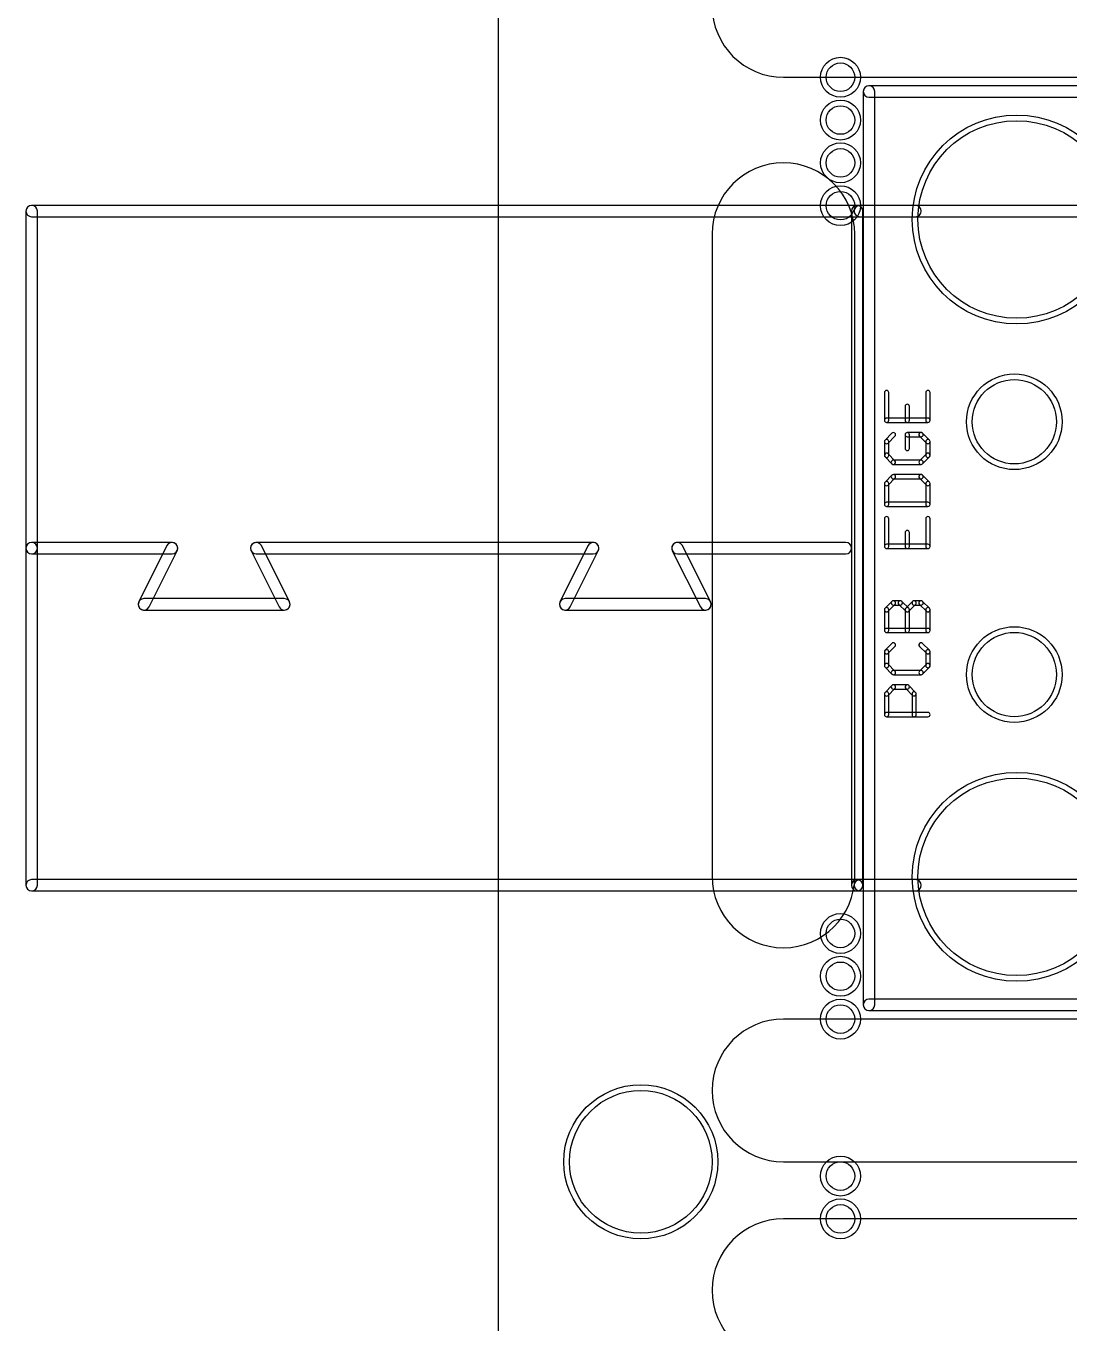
# Model space of a CAD drawing. Extents: x -0.33 to 1.78, y -0.01 to 4.1.
# Drawn here: x -0.331 to 0.4, y 0.887 to 1.796 of the extents above; entities that cross this region are included whole.
import ezdxf

# ---------------------------------------------------------------- set-up
doc = ezdxf.new("R2010")
doc.units = 0
for name, color, linetype in [('1', 22, 'CONTINUOUS'), ('16', 175, 'CONTINUOUS'), ('17', 82, 'CONTINUOUS'), ('20', 7, 'CONTINUOUS'), ('21', 253, 'CONTINUOUS'), ('29', 253, 'CONTINUOUS'), ('30', 253, 'CONTINUOUS'), ('46', 140, 'CONTINUOUS'), ('51', 253, 'CONTINUOUS')]:
    doc.layers.add(name, color=color, linetype=linetype)

# ---------------------------------------------------------------- blocks, each defined once
blk = doc.blocks.new('ROUNDP')
blk.add_circle((0, 0), 0.5)

msp = doc.modelspace()

# ---------------------------------------------------------------- linework, layer by layer
at = {"layer": '1'}
for points in [[(0.26, 1.746), (0.96, 1.746, 1), (0.96, 1.754), (0.26, 1.754, 1)], [(0.264, 1.11), (0.264, 1.75, 1), (0.256, 1.75), (0.256, 1.11, 1)], [(1.06, 1.114), (0.26, 1.114, 1), (0.26, 1.106), (1.06, 1.106, 1)]]:
    msp.add_lwpolyline(points, format="xyb", close=True, dxfattribs=at)
at = {"layer": '16'}
for points in [[(0.26, 1.746), (0.96, 1.746, 1), (0.96, 1.754), (0.26, 1.754, 1)], [(0.264, 1.11), (0.264, 1.75, 1), (0.256, 1.75), (0.256, 1.11, 1)], [(1.06, 1.114), (0.26, 1.114, 1), (0.26, 1.106), (1.06, 1.106, 1)]]:
    msp.add_lwpolyline(points, format="xyb", close=True, dxfattribs=at)
at = {"layer": '20'}
for p, q in [((0, 2), (0, 0.9)), ((0, 1.1), (0, 0))]:
    msp.add_line(p, q, dxfattribs=at)
for centre, radius in [((0.24, 1.76), 0.01), ((0.24, 1.73), 0.01), ((0.24, 1.7), 0.01), ((0.24, 1.67), 0.01), ((0.24, 1.16), 0.01), ((0.24, 1.13), 0.01), ((0.24, 1.1), 0.01), ((0.24, 1.1), 0.01), ((0.1, 1), 0.05), ((0.1, 1), 0.05), ((0.24, 0.99), 0.01), ((0.24, 0.96), 0.01)]:
    msp.add_circle(centre, radius, dxfattribs=at)
at = {"layer": '21'}
for points in [[(0.253622, 1.66222), (0.292677, 1.66222, 1), (0.292677, 1.67022), (0.253622, 1.67022, 1)], [(0.292677, 1.19778), (0.253622, 1.19778, 1), (0.253622, 1.18978), (0.292677, 1.18978, 1)]]:
    msp.add_lwpolyline(points, format="xyb", close=True, dxfattribs=at)
at = {"layer": '29'}
for centre, radius in [((0.24, 1.76), 0.014), ((0.24, 1.73), 0.014), ((0.24, 1.7), 0.014), ((0.24, 1.67), 0.014), ((0.24, 1.16), 0.014), ((0.24, 1.13), 0.014), ((0.24, 1.1), 0.014), ((0.24, 1.1), 0.014), ((0.1, 1), 0.054), ((0.1, 1), 0.054), ((0.24, 0.99), 0.014), ((0.24, 0.96), 0.014)]:
    msp.add_circle(centre, radius, dxfattribs=at)
at = {"layer": '30'}
for centre, radius in [((0.24, 1.76), 0.014), ((0.24, 1.73), 0.014), ((0.24, 1.7), 0.014), ((0.24, 1.67), 0.014), ((0.24, 1.16), 0.014), ((0.24, 1.13), 0.014), ((0.24, 1.1), 0.014), ((0.24, 1.1), 0.014), ((0.1, 1), 0.054), ((0.1, 1), 0.054), ((0.24, 0.99), 0.014), ((0.24, 0.96), 0.014)]:
    msp.add_circle(centre, radius, dxfattribs=at)
at = {"layer": '46'}
for points in [[(0.2, 1.76), (0.7, 1.76, 1), (0.7, 1.86), (0.2, 1.86, 1)], [(0.15, 1.65), (0.15, 1.2, 1), (0.25, 1.2), (0.25, 1.65, 1)], [(0.2, 1), (0.7, 1, 1), (0.7, 1.1), (0.2, 1.1, 1)], [(0.2, 0.86), (0.7, 0.86, 1), (0.7, 0.96), (0.2, 0.96, 1)]]:
    msp.add_lwpolyline(points, format="xyb", close=True, dxfattribs=at)
at = {"layer": '51'}
for points in [[(-0.327087, 1.66222), (0.409134, 1.66222, 1), (0.409134, 1.67022), (-0.327087, 1.67022, 1)], [(-0.323087, 1.43), (-0.323087, 1.66622, 1), (-0.331087, 1.66622), (-0.331087, 1.43, 1)], [(0.255654, 1.19378), (0.255654, 1.66622, 1), (0.247654, 1.66622), (0.247654, 1.19378, 1)], [(0.27081, 1.538996), (0.27081, 1.519646, 1), (0.27381, 1.519646), (0.27381, 1.538996, 1)], [(0.302835, 1.519646), (0.302835, 1.538996, 1), (0.299835, 1.538996), (0.299835, 1.519646, 1)], [(0.288322, 1.519646), (0.288322, 1.529321, 1), (0.285322, 1.529321), (0.285322, 1.519646, 1)], [(0.27231, 1.518146), (0.301335, 1.518146, 1), (0.301335, 1.521146), (0.27231, 1.521146, 1)], [(0.276087, 1.510591), (0.271249, 1.505754, 1), (0.273371, 1.503632), (0.278208, 1.50847, 1)], [(0.296497, 1.511031), (0.286822, 1.511031, 1), (0.286822, 1.508031), (0.296497, 1.508031, 1)], [(0.285322, 1.509531), (0.285322, 1.499856, 1), (0.288322, 1.499856), (0.288322, 1.509531, 1)], [(0.302395, 1.505754), (0.297558, 1.510591, 1), (0.295437, 1.50847), (0.300274, 1.503633, 1)], [(0.27081, 1.504693), (0.27081, 1.495018, 1), (0.27381, 1.495018), (0.27381, 1.504693, 1)], [(0.302835, 1.495018), (0.302835, 1.504693, 1), (0.299835, 1.504693), (0.299835, 1.495018, 1)], [(0.271249, 1.493958), (0.276087, 1.48912, 1), (0.278208, 1.491242), (0.273371, 1.496079, 1)], [(0.277147, 1.488681), (0.296497, 1.488681, 1), (0.296497, 1.491681), (0.277147, 1.491681, 1)], [(0.297558, 1.48912), (0.302395, 1.493958, 1), (0.300274, 1.496079), (0.295437, 1.491242, 1)], [(0.276087, 1.481126), (0.271249, 1.476289, 1), (0.273371, 1.474167), (0.278208, 1.479005, 1)], [(0.27081, 1.475228), (0.27081, 1.460716, 1), (0.27381, 1.460716), (0.27381, 1.475228, 1)], [(0.296497, 1.481565), (0.277147, 1.481565, 1), (0.277147, 1.478565), (0.296497, 1.478565, 1)], [(0.302395, 1.476289), (0.297558, 1.481126, 1), (0.295437, 1.479005), (0.300274, 1.474167, 1)], [(0.302835, 1.460716), (0.302835, 1.475228, 1), (0.299835, 1.475228), (0.299835, 1.460716, 1)], [(0.27231, 1.459216), (0.301335, 1.459216, 1), (0.301335, 1.462216), (0.27231, 1.462216, 1)], [(0.27081, 1.4506), (0.27081, 1.43125, 1), (0.27381, 1.43125), (0.27381, 1.4506, 1)], [(0.302835, 1.43125), (0.302835, 1.4506, 1), (0.299835, 1.4506), (0.299835, 1.43125, 1)], [(0.288322, 1.43125), (0.288322, 1.440925, 1), (0.285322, 1.440925), (0.285322, 1.43125, 1)], [(-0.323087, 1.19378), (-0.323087, 1.43, 1), (-0.331087, 1.43), (-0.331087, 1.19378, 1)], [(-0.327087, 1.426), (-0.228661, 1.426, 1), (-0.228661, 1.434), (-0.327087, 1.434, 1)], [(-0.232239, 1.431789), (-0.251924, 1.392419, 1), (-0.244769, 1.388841), (-0.225084, 1.428211, 1)], [(-0.146344, 1.392419), (-0.166029, 1.431789, 1), (-0.173184, 1.428211), (-0.153499, 1.388841, 1)], [(-0.169606, 1.426), (0.066614, 1.426, 1), (0.066614, 1.434), (-0.169606, 1.434, 1)], [(0.063036, 1.431789), (0.043351, 1.392419, 1), (0.050507, 1.388841), (0.070192, 1.428211, 1)], [(0.125669, 1.426), (0.24378, 1.426, 1), (0.24378, 1.434), (0.125669, 1.434, 1)], [(0.148932, 1.392419), (0.129247, 1.431789, 1), (0.122092, 1.428211), (0.141777, 1.388841, 1)], [(0.27231, 1.42975), (0.301335, 1.42975, 1), (0.301335, 1.43275), (0.27231, 1.43275, 1)], [(-0.248346, 1.38663), (-0.149921, 1.38663, 1), (-0.149921, 1.39463), (-0.248346, 1.39463, 1)], [(0.046929, 1.38663), (0.145354, 1.38663, 1), (0.145354, 1.39463), (0.046929, 1.39463, 1)], [(0.273371, 1.385772), (0.278208, 1.390609, 1), (0.276087, 1.392731), (0.271249, 1.387893, 1)], [(0.277147, 1.39017), (0.281985, 1.39017, 1), (0.281985, 1.39317), (0.277147, 1.39317, 1)], [(0.280924, 1.390609), (0.285762, 1.385772, 1), (0.287883, 1.387893), (0.283046, 1.392731, 1)], [(0.287883, 1.385772), (0.29272, 1.390609, 1), (0.290599, 1.392731), (0.285762, 1.387893, 1)], [(0.29166, 1.39017), (0.296497, 1.39017, 1), (0.296497, 1.39317), (0.29166, 1.39317, 1)], [(0.295437, 1.390609), (0.300274, 1.385772, 1), (0.302395, 1.387893), (0.297558, 1.392731, 1)], [(0.27381, 1.37232), (0.27381, 1.386832, 1), (0.27081, 1.386832), (0.27081, 1.37232, 1)], [(0.288322, 1.37232), (0.288322, 1.386832, 1), (0.285322, 1.386832), (0.285322, 1.37232, 1)], [(0.299835, 1.386832), (0.299835, 1.37232, 1), (0.302835, 1.37232), (0.302835, 1.386832, 1)], [(0.301335, 1.37382), (0.27231, 1.37382, 1), (0.27231, 1.37082), (0.301335, 1.37082, 1)], [(0.276087, 1.363265), (0.271249, 1.358428, 1), (0.273371, 1.356307), (0.278208, 1.361144, 1)], [(0.302395, 1.358428), (0.297558, 1.363265, 1), (0.295437, 1.361144), (0.300274, 1.356307, 1)], [(0.27081, 1.357367), (0.27081, 1.347692, 1), (0.27381, 1.347692), (0.27381, 1.357367, 1)], [(0.302835, 1.347692), (0.302835, 1.357367, 1), (0.299835, 1.357367), (0.299835, 1.347692, 1)], [(0.271249, 1.346632), (0.276087, 1.341794, 1), (0.278208, 1.343916), (0.273371, 1.348753, 1)], [(0.297558, 1.341794), (0.302395, 1.346632, 1), (0.300274, 1.348753), (0.295437, 1.343916, 1)], [(0.277147, 1.341355), (0.296497, 1.341355, 1), (0.296497, 1.344355), (0.277147, 1.344355, 1)], [(0.273371, 1.326841), (0.278208, 1.331679, 1), (0.276087, 1.3338), (0.271249, 1.328963, 1)], [(0.27381, 1.31339), (0.27381, 1.327902, 1), (0.27081, 1.327902), (0.27081, 1.31339, 1)], [(0.277147, 1.33124), (0.286822, 1.33124, 1), (0.286822, 1.33424), (0.277147, 1.33424, 1)], [(0.285762, 1.331679), (0.290599, 1.326841, 1), (0.29272, 1.328963), (0.287883, 1.3338, 1)], [(0.29016, 1.327902), (0.29016, 1.31339, 1), (0.29316, 1.31339), (0.29316, 1.327902, 1)], [(0.301335, 1.31489), (0.27231, 1.31489, 1), (0.27231, 1.31189), (0.301335, 1.31189, 1)], [(0.251654, 1.19778), (-0.327087, 1.19778, 1), (-0.327087, 1.18978), (0.251654, 1.18978, 1)], [(0.409134, 1.19778), (0.251654, 1.19778, 1), (0.251654, 1.18978), (0.409134, 1.18978, 1)]]:
    msp.add_lwpolyline(points, format="xyb", close=True, dxfattribs=at)

# ---------------------------------------------------------------- block references
at = {"layer": '17', "rotation": 90}
for p, xscale, yscale in [((0.363543, 1.660315), 0.138425, 0.138425), ((0.363543, 1.660315), 0.138425, 0.138425), ((0.363543, 1.660315), 0.138425, 0.138425), ((0.363543, 1.660315), 0.138425, 0.138425), ((0.36189, 1.518583), 0.059055, 0.059055), ((0.36189, 1.518583), 0.059055, 0.059055), ((0.36189, 1.518583), 0.059055, 0.059055), ((0.36189, 1.518583), 0.059055, 0.059055), ((0.36189, 1.341417), 0.059055, 0.059055), ((0.36189, 1.341417), 0.059055, 0.059055), ((0.36189, 1.341417), 0.059055, 0.059055), ((0.36189, 1.341417), 0.059055, 0.059055), ((0.363543, 1.199685), 0.138425, 0.138425), ((0.363543, 1.199685), 0.138425, 0.138425), ((0.363543, 1.199685), 0.138425, 0.138425), ((0.363543, 1.199685), 0.138425, 0.138425)]:
    msp.add_blockref('ROUNDP', p, dxfattribs=dict(at, xscale=xscale, yscale=yscale))
at = {"layer": '29', "rotation": 90}
for p, xscale, yscale in [((0.363543, 1.660315), 0.146425, 0.146425), ((0.36189, 1.518583), 0.067055, 0.067055), ((0.36189, 1.341417), 0.067055, 0.067055), ((0.363543, 1.199685), 0.146425, 0.146425)]:
    msp.add_blockref('ROUNDP', p, dxfattribs=dict(at, xscale=xscale, yscale=yscale))
at = {"layer": '30', "rotation": 90}
for p, xscale, yscale in [((0.363543, 1.660315), 0.146425, 0.146425), ((0.36189, 1.518583), 0.067055, 0.067055), ((0.36189, 1.341417), 0.067055, 0.067055), ((0.363543, 1.199685), 0.146425, 0.146425)]:
    msp.add_blockref('ROUNDP', p, dxfattribs=dict(at, xscale=xscale, yscale=yscale))

doc.saveas('drawing.dxf')
